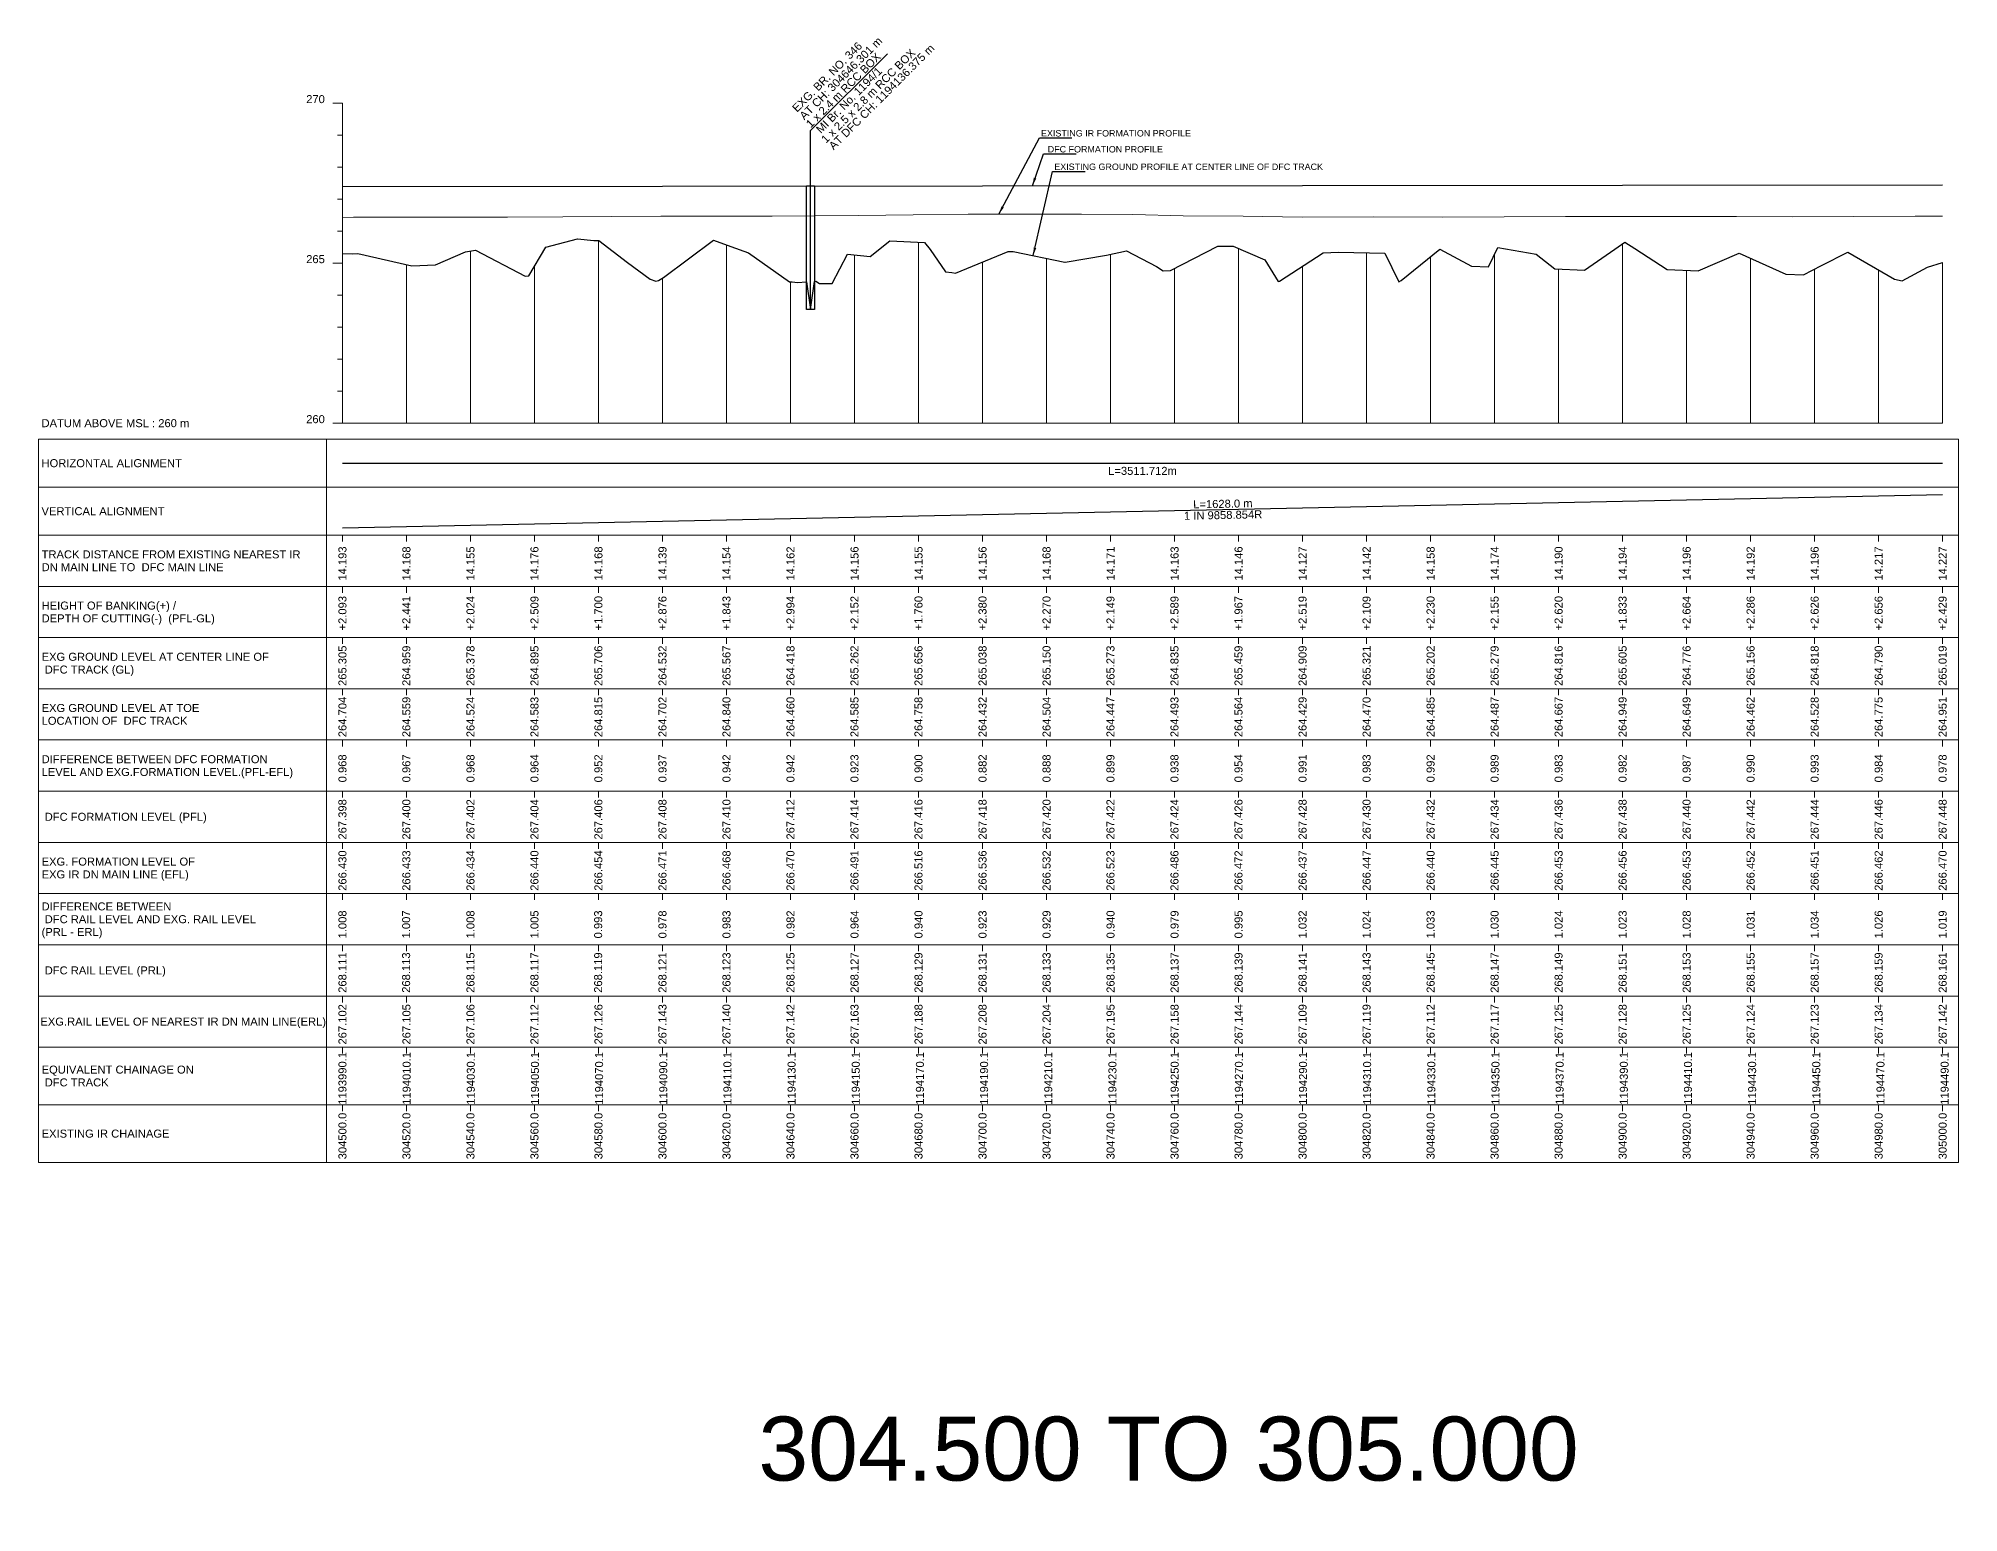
# Model space of a CAD drawing. Header units: metres. Extents: x 4905 to 19505, y -12340 to -11876.
# Drawn here: x 12905 to 13505, y -12340 to -11880 of the extents above; entities that cross this region are included whole.
import ezdxf
from ezdxf.enums import TextEntityAlignment as Align

# ---------------------------------------------------------------- set-up
doc = ezdxf.new("R2010")
doc.units = ezdxf.units.M
doc.header["$MEASUREMENT"] = 0
doc.layers.get('0').update_dxf_attribs({"lineweight": 0})
for name, color, linetype, lineweight in [('LS BRIDGE INDICATION', 10, 'Continuous', 30), ('LS CUT FILL', 10, 'Continuous', 0), ('LS DATUM', 7, 'Continuous', 0), ('LS DATUM X', 7, 'Continuous', 0), ('LS DATUM Y', 7, 'Continuous', 0), ('LS DIFF. EXG.RL & PRO. RL', 10, 'Continuous', 0), ('LS DIFF. PFL & EFL', 10, 'Continuous', 0), ('LS EXG GL', 7, 'Continuous', 0), ('LS EXG IR CH', 7, 'Continuous', 0), ('LS EXG RL', 7, 'Continuous', 0), ('LS EXG. FL', 7, 'Continuous', 0), ('LS EXG. GL', 7, 'Continuous', 0), ('LS EXG. GL AT PRO. TOE', 7, 'Continuous', 0), ('LS EXG. IR CH', 7, 'Continuous', 0), ('LS EXG. RL', 7, 'Continuous', 0), ('LS FRAME', 7, 'Continuous', 0), ('LS PFL-EFL', 10, 'Continuous', 0), ('LS PRL-ERL', 10, 'Continuous', 0), ('LS PRO FL', 10, 'Continuous', 0), ('LS PRO. CUT & FILL', 10, 'Continuous', 0), ('LS PRO. DFCC CH', 10, 'Continuous', 0), ('LS PRO. FL', 10, 'Continuous', 0), ('LS PRO. RL', 10, 'Continuous', 0), ('LS PROFILE EXG FL', 7, 'Continuous', 25), ('LS PROFILE EXG GL', 7, 'Continuous', 30), ('LS PROFILE PRO FL', 1, 'Continuous', 30), ('LS TICKS', 7, 'Continuous', 0), ('LS TRACK CENTER', 10, 'Continuous', 0), ("LS TRACK CENTER's", 10, 'Continuous', 0), ('Profile Grid', 7, 'Continuous', 0)]:
    doc.layers.add(name, color=color, linetype=linetype, lineweight=lineweight)
for name, color, linetype in [("LS BRIDGE'S", 7, 'Continuous'), ('LS HORIZONTAL ALIGNMENT', 10, 'Continuous'), ('LS VERTICAL ALIGNMENT', 10, 'Continuous'), ('ref text', 3, 'Continuous')]:
    doc.layers.add(name, color=color, linetype=linetype)
doc.styles.get("Standard").update_dxf_attribs({"font": 'arial.ttf'})
doc.styles.add('Style-Arial', font='arial.ttf')
doc.styles.add('StyleArial', font='arial.ttf')
doc.dimstyles.get("Standard").update_dxf_attribs({"dimtxt": 0.18, "dimasz": 0.18, "dimexe": 0.18, "dimexo": 0.0625, "dimgap": 0.09, "dimtad": 0, "dimtih": 1, "dimtoh": 1, "dimdec": 4, "dimzin": 0, "dimdsep": 46, "dimtxsty": 'Standard', "dimcen": 0.09, "dimadec": 0, "dimazin": 0, "dimtfac": 1, "dimtdec": 4, "dimtofl": 0, "dimtmove": 0, "dimatfit": 3, "dimfxl": 1, "dimtolj": 1, "dimtzin": 0, "dimarcsym": 0})

msp = doc.modelspace()

# ---------------------------------------------------------------- linework, layer by layer
msp.add_lwpolyline([(12905, -12005), (12995, -12005)])
at = {"layer": 'LS BRIDGE INDICATION'}
msp.add_lwpolyline([(13145.05, -11925.88), (13147.55, -11925.87), (13147.55, -11964.47), (13145.05, -11964.47)], close=True, dxfattribs=at)
at = {"layer": "LS BRIDGE'S"}
msp.add_lwpolyline([(13146.3, -11964.47), (13146.3, -11908.59), (13170.35, -11884.54)], dxfattribs=at)
at = {"layer": 'LS DATUM X', "color": 7, "linetype": 'Continuous', "lineweight": 0}
msp.add_line((13000, -12000), (13499.99, -12000), dxfattribs=at)
at = {"layer": 'LS DATUM Y', "color": 7, "linetype": 'Continuous', "lineweight": 0}
for p, q in [((12997, -11900), (13000, -11900)), ((12997, -11900), (13000, -11900)), ((13000, -12000), (13000, -11900)), ((12998.5, -11910), (13000, -11910)), ((12998.5, -11920), (13000, -11920)), ((12998.5, -11930), (13000, -11930)), ((12998.5, -11940), (13000, -11940)), ((12997, -11950), (13000, -11950)), ((12998.5, -11960), (13000, -11960)), ((12998.5, -11970), (13000, -11970)), ((12998.5, -11980), (13000, -11980)), ((12998.5, -11990), (13000, -11990)), ((12997, -12000), (13000, -12000))]:
    msp.add_line(p, q, dxfattribs=at)
at = {"layer": 'LS FRAME'}
for points in [[(12995, -12231), (12905, -12231), (12905, -12005)], [(12995, -12020), (12905, -12020)], [(12995, -12035), (12905, -12035)], [(12995, -12051), (12905, -12051)], [(12905, -12051), (12995, -12051)], [(12995, -12067), (12905, -12067)], [(12905, -12067), (12995, -12067)], [(12995, -12083), (12905, -12083)], [(12905, -12083), (12995, -12083)], [(12995, -12099), (12905, -12099)], [(12995, -12115), (12905, -12115)], [(12905, -12115), (12995, -12115)], [(12995, -12131), (12905, -12131)], [(12905, -12131), (12995, -12131)], [(12995, -12147), (12905, -12147)], [(12905, -12147), (12995, -12147)], [(12995, -12163), (12905, -12163)], [(12905, -12163), (12995, -12163)], [(12995, -12179), (12905, -12179)], [(12995, -12195), (12905, -12195)], [(12995, -12213), (12905, -12213)]]:
    msp.add_lwpolyline(points, dxfattribs=at)
at = {"layer": 'LS FRAME', "color": 7, "linetype": 'Continuous', "lineweight": 0, "flags": 128}
for points in [[(12995, -12020), (13504.99, -12020), (13504.99, -12005), (12995, -12005), (12995, -12020)], [(12995, -12035), (13504.99, -12035), (13504.99, -12020), (12995, -12020), (12995, -12035)], [(12995, -12051), (13504.99, -12051), (13504.99, -12035), (12995, -12035), (12995, -12051)], [(12995, -12067), (13504.99, -12067), (13504.99, -12051), (12995, -12051), (12995, -12067)], [(12995, -12083), (13504.99, -12083), (13504.99, -12067), (12995, -12067), (12995, -12083)], [(12995, -12099), (13504.99, -12099), (13504.99, -12083), (12995, -12083), (12995, -12099)], [(12995, -12115), (13504.99, -12115), (13504.99, -12099), (12995, -12099), (12995, -12115)], [(12995, -12131), (13504.99, -12131), (13504.99, -12115), (12995, -12115), (12995, -12131)], [(12995, -12147), (13504.99, -12147), (13504.99, -12131), (12995, -12131), (12995, -12147)], [(12995, -12163), (13504.99, -12163), (13504.99, -12147), (12995, -12147), (12995, -12163)], [(12995, -12179), (13504.99, -12179), (13504.99, -12163), (12995, -12163), (12995, -12179)], [(12995, -12195), (13504.99, -12195), (13504.99, -12179), (12995, -12179), (12995, -12195)], [(12995, -12213), (13504.99, -12213), (13504.99, -12195), (12995, -12195), (12995, -12213)], [(12995, -12231), (13504.99, -12231), (13504.99, -12213), (12995, -12213), (12995, -12231)]]:
    msp.add_lwpolyline(points, close=True, dxfattribs=at)
at = {"layer": 'LS HORIZONTAL ALIGNMENT', "flags": 128}
msp.add_lwpolyline([(13000, -12012.5), (13499.99, -12012.5)], dxfattribs=at)
at = {"layer": 'LS PROFILE EXG FL', "lineweight": 0}
msp.add_lwpolyline([(13000, -11935.7), (13003.43, -11935.68), (13018.88, -11935.67), (13034.04, -11935.67), (13051.61, -11935.64), (13068.87, -11935.57), (13083.95, -11935.43), (13099.46, -11935.29), (13116.48, -11935.32), (13134.28, -11935.36), (13147.5, -11935.22), (13161.3, -11935.08), (13178.35, -11934.86), (13195.52, -11934.64), (13213.28, -11934.67), (13230.98, -11934.71), (13246.92, -11934.83), (13262.71, -11935.21), (13281.46, -11935.29), (13299.9, -11935.63), (13322.1, -11935.52), (13343.75, -11935.62), (13363.04, -11935.54), (13382.17, -11935.46), (13400.13, -11935.44), (13418.17, -11935.47), (13435.61, -11935.47), (13453.03, -11935.53), (13472.04, -11935.43), (13491.43, -11935.32), (13500, -11935.3)], dxfattribs=at)
at = {"layer": 'LS PROFILE EXG GL', "flags": 128}
msp.add_lwpolyline([(13000, -11946.95), (13003, -11947.04), (13004.76, -11946.98), (13021.64, -11950.79), (13029.11, -11950.54), (13029.11, -11950.54), (13038.42, -11946.5), (13041.54, -11945.95), (13057.06, -11954.11), (13057.06, -11954.11), (13058.28, -11953.96), (13058.28, -11953.96), (13063.6, -11944.98), (13073.48, -11942.39), (13078.6, -11942.88), (13080.12, -11942.95), (13089.06, -11949.77), (13096.17, -11954.98), (13097.9, -11955.67), (13098.75, -11955.47), (13100.27, -11954.51), (13115.9, -11942.83), (13121.37, -11944.83), (13126.83, -11946.82), (13139.66, -11955.82), (13140.51, -11955.81), (13142.17, -11956.08), (13145.05, -11955.85), (13146.3, -11964.47), (13147.55, -11955.75), (13147.91, -11955.61), (13149.02, -11956.39), (13153.06, -11956.31), (13157.77, -11947.14), (13157.77, -11947.14), (13164.92, -11947.92), (13171.01, -11943.04), (13181.84, -11943.53), (13183.67, -11945.75), (13188.47, -11952.76), (13190.37, -11952.97), (13191.55, -11953.09), (13191.55, -11953.09), (13208, -11946.34), (13209.29, -11946.32), (13209.57, -11946.31), (13225.72, -11949.7), (13225.84, -11949.73), (13238.69, -11947.55), (13245, -11946.19), (13254.36, -11951), (13256.4, -11952.35), (13258.69, -11952.32), (13273.48, -11944.69), (13273.48, -11944.69), (13278.29, -11944.68), (13278.29, -11944.68), (13288.19, -11948.93), (13292.43, -11955.7), (13292.79, -11955.63), (13306.39, -11946.73), (13311.23, -11946.6), (13325.67, -11946.92), (13330.12, -11955.87), (13330.86, -11955.42), (13342.85, -11945.67), (13342.85, -11945.67), (13352.78, -11950.9), (13358.05, -11951.12), (13361.04, -11945.12), (13373.04, -11947.24), (13378.79, -11951.79), (13378.79, -11951.79), (13388.09, -11952.17), (13397.54, -11945.66), (13400.7, -11943.45), (13403.79, -11945.42), (13413.91, -11951.99), (13423.66, -11952.39), (13423.66, -11952.39), (13436.39, -11946.83), (13451.03, -11953.41), (13451.03, -11953.41), (13456.53, -11953.63), (13462.19, -11950.69), (13470.37, -11946.53), (13484.95, -11954.97), (13487.38, -11955.5), (13495.25, -11951.3), (13499.99, -11949.81)], dxfattribs=at)
at = {"layer": 'LS PROFILE PRO FL'}
msp.add_line((13000, -11926.02), (13499.99, -11925.52), dxfattribs=at)
at = {"layer": 'LS TICKS', "color": 7, "linetype": 'Continuous', "lineweight": 0, "flags": 128}
for points in [[(13000, -12037), (13000, -12035)], [(13019.97, -12037), (13019.97, -12035)], [(13040.01, -12037), (13040.01, -12035)], [(13060, -12037), (13060, -12035)], [(13079.97, -12037), (13079.97, -12035)], [(13100, -12037), (13100, -12035)], [(13120, -12037), (13120, -12035)], [(13139.99, -12037), (13139.99, -12035)], [(13159.99, -12037), (13159.99, -12035)], [(13179.99, -12037), (13179.99, -12035)], [(13200, -12037), (13200, -12035)], [(13220, -12037), (13220, -12035)], [(13239.98, -12037), (13239.98, -12035)], [(13259.98, -12037), (13259.98, -12035)], [(13279.98, -12037), (13279.98, -12035)], [(13300, -12037), (13300, -12035)], [(13320, -12037), (13320, -12035)], [(13340, -12037), (13340, -12035)], [(13360, -12037), (13360, -12035)], [(13380, -12037), (13380, -12035)], [(13399.99, -12037), (13399.99, -12035)], [(13419.99, -12037), (13419.99, -12035)], [(13439.99, -12037), (13439.99, -12035)], [(13460, -12037), (13460, -12035)], [(13480, -12037), (13480, -12035)], [(13499.99, -12037), (13499.99, -12035)], [(13000, -12053), (13000, -12051)], [(13019.97, -12053), (13019.97, -12051)], [(13040.01, -12053), (13040.01, -12051)], [(13060, -12053), (13060, -12051)], [(13079.97, -12053), (13079.97, -12051)], [(13100, -12053), (13100, -12051)], [(13120, -12053), (13120, -12051)], [(13139.99, -12053), (13139.99, -12051)], [(13159.99, -12053), (13159.99, -12051)], [(13179.99, -12053), (13179.99, -12051)], [(13200, -12053), (13200, -12051)], [(13220, -12053), (13220, -12051)], [(13239.98, -12053), (13239.98, -12051)], [(13259.98, -12053), (13259.98, -12051)], [(13279.98, -12053), (13279.98, -12051)], [(13300, -12053), (13300, -12051)], [(13320, -12053), (13320, -12051)], [(13340, -12053), (13340, -12051)], [(13360, -12053), (13360, -12051)], [(13380, -12053), (13380, -12051)], [(13399.99, -12053), (13399.99, -12051)], [(13419.99, -12053), (13419.99, -12051)], [(13439.99, -12053), (13439.99, -12051)], [(13460, -12053), (13460, -12051)], [(13480, -12053), (13480, -12051)], [(13499.99, -12053), (13499.99, -12051)], [(13000, -12069), (13000, -12067)], [(13019.97, -12069), (13019.97, -12067)], [(13040.01, -12069), (13040.01, -12067)], [(13060, -12069), (13060, -12067)], [(13079.97, -12069), (13079.97, -12067)], [(13100, -12069), (13100, -12067)], [(13120, -12069), (13120, -12067)], [(13139.99, -12069), (13139.99, -12067)], [(13159.99, -12069), (13159.99, -12067)], [(13179.99, -12069), (13179.99, -12067)], [(13200, -12069), (13200, -12067)], [(13220, -12069), (13220, -12067)], [(13239.98, -12069), (13239.98, -12067)], [(13259.98, -12069), (13259.98, -12067)], [(13279.98, -12069), (13279.98, -12067)], [(13300, -12069), (13300, -12067)], [(13320, -12069), (13320, -12067)], [(13340, -12069), (13340, -12067)], [(13360, -12069), (13360, -12067)], [(13380, -12069), (13380, -12067)], [(13399.99, -12069), (13399.99, -12067)], [(13419.99, -12069), (13419.99, -12067)], [(13439.99, -12069), (13439.99, -12067)], [(13460, -12069), (13460, -12067)], [(13480, -12069), (13480, -12067)], [(13499.99, -12069), (13499.99, -12067)], [(13000, -12085), (13000, -12083)], [(13019.97, -12085), (13019.97, -12083)], [(13040.01, -12085), (13040.01, -12083)], [(13060, -12085), (13060, -12083)], [(13079.97, -12085), (13079.97, -12083)], [(13100, -12085), (13100, -12083)], [(13120, -12085), (13120, -12083)], [(13139.99, -12085), (13139.99, -12083)], [(13159.99, -12085), (13159.99, -12083)], [(13179.99, -12085), (13179.99, -12083)], [(13200, -12085), (13200, -12083)], [(13220, -12085), (13220, -12083)], [(13239.98, -12085), (13239.98, -12083)], [(13259.98, -12085), (13259.98, -12083)], [(13279.98, -12085), (13279.98, -12083)], [(13300, -12085), (13300, -12083)], [(13320, -12085), (13320, -12083)], [(13340, -12085), (13340, -12083)], [(13360, -12085), (13360, -12083)], [(13380, -12085), (13380, -12083)], [(13399.99, -12085), (13399.99, -12083)], [(13419.99, -12085), (13419.99, -12083)], [(13439.99, -12085), (13439.99, -12083)], [(13460, -12085), (13460, -12083)], [(13480, -12085), (13480, -12083)], [(13499.99, -12085), (13499.99, -12083)], [(13000, -12101), (13000, -12099)], [(13019.97, -12101), (13019.97, -12099)], [(13040.01, -12101), (13040.01, -12099)], [(13060, -12101), (13060, -12099)], [(13079.97, -12101), (13079.97, -12099)], [(13100, -12101), (13100, -12099)], [(13120, -12101), (13120, -12099)], [(13139.99, -12101), (13139.99, -12099)], [(13159.99, -12101), (13159.99, -12099)], [(13179.99, -12101), (13179.99, -12099)], [(13200, -12101), (13200, -12099)], [(13220, -12101), (13220, -12099)], [(13239.98, -12101), (13239.98, -12099)], [(13259.98, -12101), (13259.98, -12099)], [(13279.98, -12101), (13279.98, -12099)], [(13300, -12101), (13300, -12099)], [(13320, -12101), (13320, -12099)], [(13340, -12101), (13340, -12099)], [(13360, -12101), (13360, -12099)], [(13380, -12101), (13380, -12099)], [(13399.99, -12101), (13399.99, -12099)], [(13419.99, -12101), (13419.99, -12099)], [(13439.99, -12101), (13439.99, -12099)], [(13460, -12101), (13460, -12099)], [(13480, -12101), (13480, -12099)], [(13499.99, -12101), (13499.99, -12099)], [(13000, -12117), (13000, -12115)], [(13019.97, -12117), (13019.97, -12115)], [(13040.01, -12117), (13040.01, -12115)], [(13060, -12117), (13060, -12115)], [(13079.97, -12117), (13079.97, -12115)], [(13100, -12117), (13100, -12115)], [(13120, -12117), (13120, -12115)], [(13139.99, -12117), (13139.99, -12115)], [(13159.99, -12117), (13159.99, -12115)], [(13179.99, -12117), (13179.99, -12115)], [(13200, -12117), (13200, -12115)], [(13220, -12117), (13220, -12115)], [(13239.98, -12117), (13239.98, -12115)], [(13259.98, -12117), (13259.98, -12115)], [(13279.98, -12117), (13279.98, -12115)], [(13300, -12117), (13300, -12115)], [(13320, -12117), (13320, -12115)], [(13340, -12117), (13340, -12115)], [(13360, -12117), (13360, -12115)], [(13380, -12117), (13380, -12115)], [(13399.99, -12117), (13399.99, -12115)], [(13419.99, -12117), (13419.99, -12115)], [(13439.99, -12117), (13439.99, -12115)], [(13460, -12117), (13460, -12115)], [(13480, -12117), (13480, -12115)], [(13499.99, -12117), (13499.99, -12115)], [(13000, -12133), (13000, -12131)], [(13019.97, -12133), (13019.97, -12131)], [(13040.01, -12133), (13040.01, -12131)], [(13060, -12133), (13060, -12131)], [(13079.97, -12133), (13079.97, -12131)], [(13100, -12133), (13100, -12131)], [(13120, -12133), (13120, -12131)], [(13139.99, -12133), (13139.99, -12131)], [(13159.99, -12133), (13159.99, -12131)], [(13179.99, -12133), (13179.99, -12131)], [(13200, -12133), (13200, -12131)], [(13220, -12133), (13220, -12131)], [(13239.98, -12133), (13239.98, -12131)], [(13259.98, -12133), (13259.98, -12131)], [(13279.98, -12133), (13279.98, -12131)], [(13300, -12133), (13300, -12131)], [(13320, -12133), (13320, -12131)], [(13340, -12133), (13340, -12131)], [(13360, -12133), (13360, -12131)], [(13380, -12133), (13380, -12131)], [(13399.99, -12133), (13399.99, -12131)], [(13419.99, -12133), (13419.99, -12131)], [(13439.99, -12133), (13439.99, -12131)], [(13460, -12133), (13460, -12131)], [(13480, -12133), (13480, -12131)], [(13499.99, -12133), (13499.99, -12131)], [(13000, -12149), (13000, -12147)], [(13019.97, -12149), (13019.97, -12147)], [(13040.01, -12149), (13040.01, -12147)], [(13060, -12149), (13060, -12147)], [(13079.97, -12149), (13079.97, -12147)], [(13100, -12149), (13100, -12147)], [(13120, -12149), (13120, -12147)], [(13139.99, -12149), (13139.99, -12147)], [(13159.99, -12149), (13159.99, -12147)], [(13179.99, -12149), (13179.99, -12147)], [(13200, -12149), (13200, -12147)], [(13220, -12149), (13220, -12147)], [(13239.98, -12149), (13239.98, -12147)], [(13259.98, -12149), (13259.98, -12147)], [(13279.98, -12149), (13279.98, -12147)], [(13300, -12149), (13300, -12147)], [(13320, -12149), (13320, -12147)], [(13340, -12149), (13340, -12147)], [(13360, -12149), (13360, -12147)], [(13380, -12149), (13380, -12147)], [(13399.99, -12149), (13399.99, -12147)], [(13419.99, -12149), (13419.99, -12147)], [(13439.99, -12149), (13439.99, -12147)], [(13460, -12149), (13460, -12147)], [(13480, -12149), (13480, -12147)], [(13499.99, -12149), (13499.99, -12147)], [(13000, -12165), (13000, -12163)], [(13019.97, -12165), (13019.97, -12163)], [(13040.01, -12165), (13040.01, -12163)], [(13060, -12165), (13060, -12163)], [(13079.97, -12165), (13079.97, -12163)], [(13100, -12165), (13100, -12163)], [(13120, -12165), (13120, -12163)], [(13139.99, -12165), (13139.99, -12163)], [(13159.99, -12165), (13159.99, -12163)], [(13179.99, -12165), (13179.99, -12163)], [(13200, -12165), (13200, -12163)], [(13220, -12165), (13220, -12163)], [(13239.98, -12165), (13239.98, -12163)], [(13259.98, -12165), (13259.98, -12163)], [(13279.98, -12165), (13279.98, -12163)], [(13300, -12165), (13300, -12163)], [(13320, -12165), (13320, -12163)], [(13340, -12165), (13340, -12163)], [(13360, -12165), (13360, -12163)], [(13380, -12165), (13380, -12163)], [(13399.99, -12165), (13399.99, -12163)], [(13419.99, -12165), (13419.99, -12163)], [(13439.99, -12165), (13439.99, -12163)], [(13460, -12165), (13460, -12163)], [(13480, -12165), (13480, -12163)], [(13499.99, -12165), (13499.99, -12163)], [(13000, -12181), (13000, -12179)], [(13019.97, -12181), (13019.97, -12179)], [(13040.01, -12181), (13040.01, -12179)], [(13060, -12181), (13060, -12179)], [(13079.97, -12181), (13079.97, -12179)], [(13100, -12181), (13100, -12179)], [(13120, -12181), (13120, -12179)], [(13139.99, -12181), (13139.99, -12179)], [(13159.99, -12181), (13159.99, -12179)], [(13179.99, -12181), (13179.99, -12179)], [(13200, -12181), (13200, -12179)], [(13220, -12181), (13220, -12179)], [(13239.98, -12181), (13239.98, -12179)], [(13259.98, -12181), (13259.98, -12179)], [(13279.98, -12181), (13279.98, -12179)], [(13300, -12181), (13300, -12179)], [(13320, -12181), (13320, -12179)], [(13340, -12181), (13340, -12179)], [(13360, -12181), (13360, -12179)], [(13380, -12181), (13380, -12179)], [(13399.99, -12181), (13399.99, -12179)], [(13419.99, -12181), (13419.99, -12179)], [(13439.99, -12181), (13439.99, -12179)], [(13460, -12181), (13460, -12179)], [(13480, -12181), (13480, -12179)], [(13499.99, -12181), (13499.99, -12179)], [(13000, -12197), (13000, -12195)], [(13019.97, -12197), (13019.97, -12195)], [(13040.01, -12197), (13040.01, -12195)], [(13060, -12197), (13060, -12195)], [(13079.97, -12197), (13079.97, -12195)], [(13100, -12197), (13100, -12195)], [(13120, -12197), (13120, -12195)], [(13139.99, -12197), (13139.99, -12195)], [(13159.99, -12197), (13159.99, -12195)], [(13179.99, -12197), (13179.99, -12195)], [(13200, -12197), (13200, -12195)], [(13220, -12197), (13220, -12195)], [(13239.98, -12197), (13239.98, -12195)], [(13259.98, -12197), (13259.98, -12195)], [(13279.98, -12197), (13279.98, -12195)], [(13300, -12197), (13300, -12195)], [(13320, -12197), (13320, -12195)], [(13340, -12197), (13340, -12195)], [(13360, -12197), (13360, -12195)], [(13380, -12197), (13380, -12195)], [(13399.99, -12197), (13399.99, -12195)], [(13419.99, -12197), (13419.99, -12195)], [(13439.99, -12197), (13439.99, -12195)], [(13460, -12197), (13460, -12195)], [(13480, -12197), (13480, -12195)], [(13499.99, -12197), (13499.99, -12195)], [(13000, -12215), (13000, -12213)], [(13019.97, -12215), (13019.97, -12213)], [(13040.01, -12215), (13040.01, -12213)], [(13060, -12215), (13060, -12213)], [(13079.97, -12215), (13079.97, -12213)], [(13100, -12215), (13100, -12213)], [(13120, -12215), (13120, -12213)], [(13139.99, -12215), (13139.99, -12213)], [(13159.99, -12215), (13159.99, -12213)], [(13179.99, -12215), (13179.99, -12213)], [(13200, -12215), (13200, -12213)], [(13220, -12215), (13220, -12213)], [(13239.98, -12215), (13239.98, -12213)], [(13259.98, -12215), (13259.98, -12213)], [(13279.98, -12215), (13279.98, -12213)], [(13300, -12215), (13300, -12213)], [(13320, -12215), (13320, -12213)], [(13340, -12215), (13340, -12213)], [(13360, -12215), (13360, -12213)], [(13380, -12215), (13380, -12213)], [(13399.99, -12215), (13399.99, -12213)], [(13419.99, -12215), (13419.99, -12213)], [(13439.99, -12215), (13439.99, -12213)], [(13460, -12215), (13460, -12213)], [(13480, -12215), (13480, -12213)], [(13499.99, -12215), (13499.99, -12213)]]:
    msp.add_lwpolyline(points, dxfattribs=at)
at = {"layer": 'LS VERTICAL ALIGNMENT', "flags": 128}
msp.add_lwpolyline([(13000, -12032.75), (13499.99, -12022.25)], dxfattribs=at)
at = {"layer": 'Profile Grid', "flags": 128}
for points in [[(13079.97, -12000), (13079.97, -11942.94)], [(13120, -12000), (13120, -11944.33)], [(13179.99, -12000), (13179.99, -11943.44)], [(13279.98, -12000), (13279.98, -11945.41)], [(13399.99, -12000), (13399.99, -11943.95)], [(13019.98, -12000), (13019.98, -11950.41)], [(13040, -12000), (13040, -11946.22)], [(13060, -12000), (13060, -11951.05)], [(13159.99, -12000), (13159.99, -11947.38)], [(13200, -12000), (13200, -11949.62)], [(13220, -12000), (13220, -11948.5)], [(13239.99, -12000), (13239.99, -11947.27)], [(13259.99, -12000), (13259.99, -11951.65)], [(13300, -12000), (13300, -11950.91)], [(13320, -12000), (13320, -11946.79)], [(13340, -12000), (13340, -11947.98)], [(13360, -12000), (13360, -11947.21)], [(13439.99, -12000), (13439.99, -11948.45)], [(13499.99, -12000), (13499.99, -11949.81)], [(13100, -12000), (13100, -11954.68)], [(13139.99, -12000), (13139.99, -11955.82)], [(13380, -12000), (13380, -11951.84)], [(13419.99, -12000), (13419.99, -11952.24)], [(13460, -12000), (13460, -11951.83)], [(13480, -12000), (13480, -11952.1)], [(13000, -12000), (13000, -11969.87)]]:
    msp.add_lwpolyline(points, dxfattribs=at)

# ---------------------------------------------------------------- texts
at = {"layer": "LS BRIDGE'S"}
for s, p in [('EXG. BR. NO. 346 ', (13142.03, -11902.99)), ('AT CH: 304646.301 m', (13144.32, -11905.38)), ('1 x 2.4 m RCC BOX', (13146.32, -11907.88))]:
    msp.add_text(s, height=2.5, rotation=45, dxfattribs=at).set_placement(p)
at = {"layer": "LS BRIDGE'S", "color": 10}
for s, p in [('1 x 2.5 x 2.8 m RCC BOX', (13151.1, -11912.69)), ('AT DFC CH: 1194136.375 m', (13153.49, -11914.79)), (' MI Br. No. 1194/1', (13148.8, -11910.29))]:
    msp.add_text(s, height=2.5, rotation=45, dxfattribs=at).set_placement(p)
at = {"layer": 'LS CUT FILL', "style": 'Style-Arial'}
for s, p in [('+2.093', (13000, -12054)), ('+2.441', (13019.97, -12054)), ('+2.024', (13040.01, -12054)), ('+2.509', (13060, -12054)), ('+1.700', (13079.97, -12054)), ('+2.876', (13100, -12054)), ('+1.843', (13120, -12054)), ('+2.994', (13139.99, -12054)), ('+2.152', (13159.99, -12054)), ('+1.760', (13179.99, -12054)), ('+2.380', (13200, -12054)), ('+2.270', (13220, -12054)), ('+2.149', (13239.98, -12054)), ('+2.589', (13259.98, -12054)), ('+1.967', (13279.98, -12054)), ('+2.519', (13300, -12054)), ('+2.109', (13320, -12054)), ('+2.230', (13340, -12054)), ('+2.155', (13360, -12054)), ('+2.620', (13380, -12054)), ('+1.833', (13399.99, -12054)), ('+2.664', (13419.99, -12054)), ('+2.286', (13439.99, -12054)), ('+2.626', (13460, -12054)), ('+2.656', (13480, -12054)), ('+2.429', (13499.99, -12054))]:
    msp.add_text(s, height=2.5, rotation=90, dxfattribs=at).set_placement(p, align=Align.MIDDLE_RIGHT)
at = {"layer": 'LS DATUM', "color": 7, "style": 'StyleArial'}
msp.add_text('DATUM ABOVE MSL : 260 m', height=2.5, rotation=0.00003, dxfattribs=at).set_placement((12905.97, -12000), align=Align.MIDDLE_LEFT)
at = {"layer": 'LS DATUM Y', "color": 7, "lineweight": 0, "style": 'Style-Arial'}
for s, p in [('270', (12994.5, -11900)), ('270', (12994.5, -11900)), ('265', (12994.5, -11950)), ('260', (12994.5, -12000))]:
    msp.add_text(s, height=2.5, dxfattribs=at).set_placement(p, align=Align.RIGHT)
at = {"layer": 'LS DIFF. EXG.RL & PRO. RL', "color": 10, "style": 'StyleArial'}
for s, p in [('DIFFERENCE BETWEEN ', (12906, -12151)), (' DFC RAIL LEVEL AND EXG. RAIL LEVEL ', (12906, -12155)), ('(PRL - ERL)', (12906, -12159))]:
    msp.add_text(s, height=2.5, rotation=0.00003, dxfattribs=at).set_placement(p, align=Align.MIDDLE_LEFT)
at = {"layer": 'LS DIFF. PFL & EFL', "color": 10, "style": 'StyleArial'}
for s, p in [('DIFFERENCE BETWEEN DFC FORMATION ', (12906, -12105)), ('LEVEL AND EXG.FORMATION LEVEL.(PFL-EFL)', (12906, -12109))]:
    msp.add_text(s, height=2.5, rotation=0.00003, dxfattribs=at).set_placement(p, align=Align.MIDDLE_LEFT)
at = {"layer": 'LS EXG GL', "style": 'Style-Arial'}
for s, p in [('265.305', (13000, -12069.5)), ('264.959', (13019.97, -12069.5)), ('265.378', (13040.01, -12069.5)), ('264.895', (13060, -12069.5)), ('265.706', (13079.97, -12069.5)), ('264.532', (13100, -12069.5)), ('265.567', (13120, -12069.5)), ('264.418', (13139.99, -12069.5)), ('265.262', (13159.99, -12069.5)), ('265.656', (13179.99, -12069.5)), ('265.038', (13200, -12069.5)), ('265.150', (13220, -12069.5)), ('265.273', (13239.98, -12069.5)), ('264.835', (13259.98, -12069.5)), ('265.459', (13279.98, -12069.5)), ('264.909', (13300, -12069.5)), ('265.321', (13320, -12069.5)), ('265.202', (13340, -12069.5)), ('265.279', (13360, -12069.5)), ('264.816', (13380, -12069.5)), ('265.605', (13399.99, -12069.5)), ('264.776', (13419.99, -12069.5)), ('265.156', (13439.99, -12069.5)), ('264.818', (13460, -12069.5)), ('264.790', (13480, -12069.5)), ('265.019', (13499.99, -12069.5))]:
    msp.add_text(s, height=2.5, rotation=90, dxfattribs=at).set_placement(p, align=Align.MIDDLE_RIGHT)
at = {"layer": 'LS EXG IR CH', "lineweight": 0, "style": 'Style-Arial'}
for s, p in [('304500.0', (13000, -12215.47)), ('304520.0', (13020, -12215.47)), ('304540.0', (13040, -12215.47)), ('304560.0', (13060, -12215.47)), ('304580.0', (13080, -12215.47)), ('304600.0', (13100, -12215.47)), ('304620.0', (13120, -12215.47)), ('304640.0', (13140, -12215.47)), ('304660.0', (13160, -12215.47)), ('304680.0', (13180, -12215.47)), ('304700.0', (13200, -12215.47)), ('304720.0', (13220, -12215.47)), ('304740.0', (13240, -12215.47)), ('304760.0', (13260, -12215.47)), ('304780.0', (13280, -12215.47)), ('304800.0', (13300, -12215.47)), ('304820.0', (13320, -12215.47)), ('304840.0', (13340, -12215.47)), ('304860.0', (13360, -12215.47)), ('304880.0', (13380, -12215.47)), ('304900.0', (13400, -12215.47)), ('304920.0', (13420, -12215.47)), ('304940.0', (13440, -12215.47)), ('304960.0', (13460, -12215.47)), ('304980.0', (13480, -12215.47)), ('305000.0', (13500, -12215.47))]:
    msp.add_text(s, height=2.5, rotation=90, dxfattribs=at).set_placement(p, align=Align.MIDDLE_RIGHT)
at = {"layer": 'LS EXG RL', "style": 'Style-Arial'}
for s, p in [('267.102', (13000, -12181.54)), ('267.105', (13020, -12181.54)), ('267.106', (13040, -12181.54)), ('267.112', (13060, -12181.54)), ('267.126', (13080, -12181.54)), ('267.143', (13100, -12181.54)), ('267.140', (13120, -12181.54)), ('267.142', (13140, -12181.54)), ('267.163', (13160, -12181.54)), ('267.188', (13180, -12181.54)), ('267.208', (13200, -12181.54)), ('267.204', (13220, -12181.54)), ('267.195', (13240, -12181.54)), ('267.158', (13260, -12181.54)), ('267.144', (13280, -12181.54)), ('267.109', (13300, -12181.54)), ('267.119', (13320, -12181.54)), ('267.112', (13340, -12181.54)), ('267.117', (13360, -12181.54)), ('267.125', (13380, -12181.54)), ('267.128', (13400, -12181.54)), ('267.125', (13420, -12181.54)), ('267.124', (13440, -12181.54)), ('267.123', (13460, -12181.54)), ('267.134', (13480, -12181.54)), ('267.142', (13500, -12181.54))]:
    msp.add_text(s, height=2.5, rotation=90, dxfattribs=at).set_placement(p, align=Align.MIDDLE_RIGHT)
at = {"layer": 'LS EXG. FL', "style": 'StyleArial'}
for s, p in [('EXG. FORMATION LEVEL OF', (12906, -12137)), ('EXG IR DN MAIN LINE (EFL)', (12906, -12141))]:
    msp.add_text(s, height=2.5, rotation=0.00003, dxfattribs=at).set_placement(p, align=Align.MIDDLE_LEFT)
at = {"layer": 'LS EXG. FL'}
for s, p in [('266.430', (13000, -12133.5)), ('266.433', (13019.97, -12133.5)), ('266.434', (13040.01, -12133.5)), ('266.440', (13060, -12133.5)), ('266.454', (13079.97, -12133.5)), ('266.471', (13100, -12133.5)), ('266.468', (13120, -12133.5)), ('266.470', (13139.99, -12133.5)), ('266.491', (13159.99, -12133.5)), ('266.516', (13179.99, -12133.5)), ('266.536', (13200, -12133.5)), ('266.532', (13220, -12133.5)), ('266.523', (13239.98, -12133.5)), ('266.486', (13259.98, -12133.5)), ('266.472', (13279.98, -12133.5)), ('266.437', (13300, -12133.5)), ('266.447', (13320, -12133.5)), ('266.440', (13340, -12133.5)), ('266.445', (13360, -12133.5)), ('266.453', (13380, -12133.5)), ('266.456', (13399.99, -12133.5)), ('266.453', (13419.99, -12133.5)), ('266.452', (13439.99, -12133.5)), ('266.451', (13460, -12133.5)), ('266.462', (13480, -12133.5)), ('266.470', (13499.99, -12133.5))]:
    msp.add_text(s, height=2.5, rotation=90, dxfattribs=at).set_placement(p, align=Align.MIDDLE_RIGHT)
at = {"layer": 'LS EXG. GL', "color": 7, "style": 'StyleArial'}
for s, p in [('EXG GROUND LEVEL AT CENTER LINE OF ', (12906, -12073)), (' DFC TRACK (GL)', (12906, -12077))]:
    msp.add_text(s, height=2.5, rotation=0.00003, dxfattribs=at).set_placement(p, align=Align.MIDDLE_LEFT)
at = {"layer": 'LS EXG. GL AT PRO. TOE', "color": 7, "style": 'StyleArial'}
for s, p in [('EXG GROUND LEVEL AT TOE', (12906, -12089)), ('LOCATION OF  DFC TRACK', (12906, -12093))]:
    msp.add_text(s, height=2.5, rotation=0.00003, dxfattribs=at).set_placement(p, align=Align.MIDDLE_LEFT)
at = {"layer": 'LS EXG. GL AT PRO. TOE'}
for s, p in [('264.704', (13000, -12085.5)), ('264.559', (13019.97, -12085.5)), ('264.524', (13040.01, -12085.5)), ('264.583', (13060, -12085.5)), ('264.815', (13079.97, -12085.5)), ('264.702', (13100, -12085.5)), ('264.840', (13120, -12085.5)), ('264.460', (13139.99, -12085.5)), ('264.585', (13159.99, -12085.5)), ('264.758', (13179.99, -12085.5)), ('264.432', (13200, -12085.5)), ('264.504', (13220, -12085.5)), ('264.447', (13239.98, -12085.5)), ('264.493', (13259.98, -12085.5)), ('264.564', (13279.98, -12085.5)), ('264.429', (13300, -12085.5)), ('264.470', (13320, -12085.5)), ('264.485', (13340, -12085.5)), ('264.487', (13360, -12085.5)), ('264.667', (13380, -12085.5)), ('264.949', (13399.99, -12085.5)), ('264.649', (13419.99, -12085.5)), ('264.462', (13439.99, -12085.5)), ('264.528', (13460, -12085.5)), ('264.775', (13480, -12085.5)), ('264.951', (13499.99, -12085.5))]:
    msp.add_text(s, height=2.5, rotation=90, dxfattribs=at).set_placement(p, align=Align.MIDDLE_RIGHT)
at = {"layer": 'LS EXG. IR CH', "style": 'StyleArial'}
msp.add_text('EXISTING IR CHAINAGE', height=2.5, rotation=0.00003, dxfattribs=at).set_placement((12906, -12222), align=Align.MIDDLE_LEFT)
at = {"layer": 'LS EXG. RL', "style": 'StyleArial'}
msp.add_text('EXG.RAIL LEVEL OF NEAREST IR DN MAIN LINE(ERL)', height=2.5, rotation=0.00003, dxfattribs=at).set_placement((12905.61, -12187), align=Align.MIDDLE_LEFT)
at = {"layer": 'LS HORIZONTAL ALIGNMENT', "style": 'StyleArial'}
msp.add_text('HORIZONTAL ALIGNMENT', height=2.5, rotation=0.00003, dxfattribs=at).set_placement((12905.97, -12012.5), align=Align.MIDDLE_LEFT)
at = {"layer": 'LS HORIZONTAL ALIGNMENT', "insert": (13249.99, -12014.92), "char_height": 2.5, "attachment_point": 5, "line_spacing_factor": 0.6, "style": 'Style-Arial'}
msp.add_mtext('{\\fArial|b0|i0|c0|p34;\\C1;L=3511.712m}', dxfattribs=at)
at = {"layer": 'LS PFL-EFL'}
for s, p in [('0.968', (13000, -12103.5)), ('0.967', (13019.97, -12103.5)), ('0.968', (13040.01, -12103.5)), ('0.964', (13060, -12103.5)), ('0.952', (13079.97, -12103.5)), ('0.937', (13100, -12103.5)), ('0.942', (13120, -12103.5)), ('0.942', (13139.99, -12103.5)), ('0.923', (13159.99, -12103.5)), ('0.900', (13179.99, -12103.5)), ('0.882', (13200, -12103.5)), ('0.888', (13220, -12103.5)), ('0.899', (13239.98, -12103.5)), ('0.938', (13259.98, -12103.5)), ('0.954', (13279.98, -12103.5)), ('0.991', (13300, -12103.5)), ('0.983', (13320, -12103.5)), ('0.992', (13340, -12103.5)), ('0.989', (13360, -12103.5)), ('0.983', (13380, -12103.5)), ('0.982', (13399.99, -12103.5)), ('0.987', (13419.99, -12103.5)), ('0.990', (13439.99, -12103.5)), ('0.993', (13460, -12103.5)), ('0.984', (13480, -12103.5)), ('0.978', (13499.99, -12103.5))]:
    msp.add_text(s, height=2.5, rotation=90, dxfattribs=at).set_placement(p, align=Align.MIDDLE_RIGHT)
at = {"layer": 'LS PRL-ERL'}
for s, p in [('1.008', (13001.25, -12161)), ('1.007', (13021.15, -12161)), ('1.008', (13041.25, -12161)), ('1.005', (13061.25, -12161)), ('0.993', (13081.15, -12161)), ('0.978', (13101.25, -12161)), ('0.983', (13121.25, -12161)), ('0.982', (13141.25, -12161)), ('0.964', (13161.25, -12161)), ('0.940', (13181.25, -12161)), ('0.923', (13201.25, -12161)), ('0.929', (13221.25, -12161)), ('0.940', (13241.25, -12161)), ('0.979', (13261.25, -12161)), ('0.995', (13281.25, -12161)), ('1.032', (13301.25, -12161)), ('1.024', (13321.25, -12161)), ('1.033', (13341.25, -12161)), ('1.030', (13361.25, -12161)), ('1.024', (13381.25, -12161)), ('1.023', (13401.25, -12161)), ('1.028', (13421.25, -12161)), ('1.031', (13441.25, -12161)), ('1.034', (13461.25, -12161)), ('1.026', (13481.25, -12161)), ('1.019', (13501.25, -12161))]:
    msp.add_text(s, height=2.5, rotation=90, dxfattribs=at).set_placement(p)
at = {"layer": 'LS PRO FL', "style": 'Style-Arial'}
for s, p in [('267.398', (13000, -12117.5)), ('267.400', (13019.97, -12117.5)), ('267.402', (13040.01, -12117.5)), ('267.404', (13060, -12117.5)), ('267.406', (13079.97, -12117.5)), ('267.408', (13100, -12117.5)), ('267.410', (13120, -12117.5)), ('267.412', (13139.99, -12117.5)), ('267.414', (13159.99, -12117.5)), ('267.416', (13179.99, -12117.5)), ('267.418', (13200, -12117.5)), ('267.420', (13220, -12117.5)), ('267.422', (13239.98, -12117.5)), ('267.424', (13259.98, -12117.5)), ('267.426', (13279.98, -12117.5)), ('267.428', (13300, -12117.5)), ('267.430', (13320, -12117.5)), ('267.432', (13340, -12117.5)), ('267.434', (13360, -12117.5)), ('267.436', (13380, -12117.5)), ('267.438', (13399.99, -12117.5)), ('267.440', (13419.99, -12117.5)), ('267.442', (13439.99, -12117.5)), ('267.444', (13460, -12117.5)), ('267.446', (13480, -12117.5)), ('267.448', (13499.99, -12117.5))]:
    msp.add_text(s, height=2.5, rotation=90, dxfattribs=at).set_placement(p, align=Align.MIDDLE_RIGHT)
at = {"layer": 'LS PRO. CUT & FILL', "color": 10, "style": 'StyleArial'}
for s, p in [('HEIGHT OF BANKING(+) /', (12906, -12057)), ('DEPTH OF CUTTING(-)  (PFL-GL)', (12906, -12061))]:
    msp.add_text(s, height=2.5, rotation=0.00003, dxfattribs=at).set_placement(p, align=Align.MIDDLE_LEFT)
at = {"layer": 'LS PRO. DFCC CH'}
for s, p in [('1193990.1', (13001.25, -12213)), ('1194010.1', (13021.3, -12213)), ('1194030.1', (13041.35, -12213)), ('1194050.1', (13061.4, -12213)), ('1194070.1', (13081.45, -12213)), ('1194090.1', (13101.5, -12213)), ('1194110.1', (13121.54, -12213)), ('1194130.1', (13141.59, -12213)), ('1194150.1', (13161.64, -12213)), ('1194170.1', (13181.69, -12213)), ('1194190.1', (13201.74, -12213)), ('1194210.1', (13221.79, -12213)), ('1194230.1', (13241.84, -12213)), ('1194250.1', (13261.29, -12213)), ('1194270.1', (13281.34, -12213)), ('1194290.1', (13301.39, -12213)), ('1194310.1', (13321.43, -12213)), ('1194330.1', (13341.48, -12213)), ('1194350.1', (13361.53, -12213)), ('1194370.1', (13381.58, -12213)), ('1194390.1', (13401.63, -12213)), ('1194410.1', (13421.68, -12213)), ('1194430.1', (13441.73, -12213)), ('1194450.1', (13461.78, -12213)), ('1194470.1', (13481.83, -12213)), ('1194490.1', (13501.88, -12213))]:
    msp.add_text(s, height=2.5, rotation=90, dxfattribs=at).set_placement(p)
at = {"layer": 'LS PRO. DFCC CH', "color": 10, "style": 'Style-Arial'}
for s, p in [('EQUIVALENT CHAINAGE ON ', (12906, -12202)), (' DFC TRACK', (12906, -12206))]:
    msp.add_text(s, height=2.5, rotation=0.00003, dxfattribs=at).set_placement(p, align=Align.MIDDLE_LEFT)
at = {"layer": 'LS PRO. FL', "color": 10, "style": 'StyleArial'}
msp.add_text(' DFC FORMATION LEVEL (PFL) ', height=2.5, rotation=0.00003, dxfattribs=at).set_placement((12906, -12123), align=Align.MIDDLE_LEFT)
at = {"layer": 'LS PRO. RL'}
for s, p in [('268.111', (13001.25, -12178)), ('268.113', (13021.15, -12178)), ('268.115', (13041.25, -12178)), ('268.117', (13061.25, -12178)), ('268.119', (13081.15, -12178)), ('268.121', (13101.25, -12178)), ('268.123', (13121.25, -12178)), ('268.125', (13141.25, -12178)), ('268.127', (13161.25, -12178)), ('268.129', (13181.25, -12178)), ('268.131', (13201.25, -12178)), ('268.133', (13221.25, -12178)), ('268.135', (13241.25, -12178)), ('268.137', (13261.25, -12178)), ('268.139', (13281.25, -12178)), ('268.141', (13301.25, -12178)), ('268.143', (13321.25, -12178)), ('268.145', (13341.25, -12178)), ('268.147', (13361.25, -12178)), ('268.149', (13381.25, -12178)), ('268.151', (13401.25, -12178)), ('268.153', (13421.25, -12178)), ('268.155', (13441.25, -12178)), ('268.157', (13461.25, -12178)), ('268.159', (13481.25, -12178)), ('268.161', (13501.25, -12178))]:
    msp.add_text(s, height=2.5, rotation=90, dxfattribs=at).set_placement(p)
at = {"layer": 'LS PRO. RL', "color": 10, "style": 'StyleArial'}
msp.add_text(' DFC RAIL LEVEL (PRL)', height=2.5, rotation=0.00003, dxfattribs=at).set_placement((12906, -12171), align=Align.MIDDLE_LEFT)
at = {"layer": 'LS PROFILE EXG FL', "color": 7, "linetype": 'Continuous', "lineweight": 0, "style": 'Style-Arial'}
msp.add_text('EXISTING IR FORMATION PROFILE', height=2, dxfattribs=at).set_placement((13218.27, -11910.42))
at = {"layer": 'LS PROFILE EXG GL', "color": 7, "lineweight": 0, "style": 'Style-Arial'}
msp.add_text('EXISTING GROUND PROFILE AT CENTER LINE OF DFC TRACK', height=2, dxfattribs=at).set_placement((13222.42, -11920.88, 0))
at = {"layer": 'LS PROFILE PRO FL', "style": 'Style-Arial'}
msp.add_text('  DFC FORMATION PROFILE', height=2, dxfattribs=at).set_placement((13218.82, -11915.41, 0))
at = {"layer": 'LS TRACK CENTER'}
for s, p in [('14.193 ', (13001.25, -12049.2)), ('14.168 ', (13021.25, -12049.2)), ('14.155 ', (13041.25, -12049.2)), ('14.176 ', (13061.25, -12049.2)), ('14.168 ', (13081.25, -12049.2)), ('14.139 ', (13101.25, -12049.2)), ('14.154 ', (13121.25, -12049.2)), ('14.162 ', (13141.25, -12049.2)), ('14.156 ', (13161.25, -12049.2)), ('14.155 ', (13181.25, -12049.2)), ('14.156 ', (13201.25, -12049.2)), ('14.168 ', (13221.25, -12049.2)), ('14.171 ', (13241.25, -12049.2)), ('14.163 ', (13261.25, -12049.2)), ('14.146 ', (13281.25, -12049.2)), ('14.127 ', (13301.25, -12049.2)), ('14.142 ', (13321.25, -12049.2)), ('14.158 ', (13341.25, -12049.2)), ('14.174 ', (13361.25, -12049.2)), ('14.190 ', (13381.25, -12049.2)), ('14.194 ', (13401.25, -12049.2)), ('14.196 ', (13421.25, -12049.2)), ('14.192 ', (13441.25, -12049.2)), ('14.196 ', (13461.25, -12049.2)), ('14.217 ', (13481.25, -12049.2)), ('14.227 ', (13501.25, -12049.2))]:
    msp.add_text(s, height=2.5, rotation=90, dxfattribs=at).set_placement(p)
at = {"layer": "LS TRACK CENTER's", "color": 10, "style": 'StyleArial'}
for s, p in [('TRACK DISTANCE FROM EXISTING NEAREST IR ', (12906, -12041)), ('DN MAIN LINE TO  DFC MAIN LINE', (12906, -12045))]:
    msp.add_text(s, height=2.5, rotation=0.00003, dxfattribs=at).set_placement(p, align=Align.MIDDLE_LEFT)
at = {"layer": 'LS VERTICAL ALIGNMENT', "style": 'StyleArial'}
msp.add_text('VERTICAL ALIGNMENT', height=2.5, rotation=0.00003, dxfattribs=at).set_placement((12905.97, -12027.5), align=Align.MIDDLE_LEFT)
at = {"layer": 'LS VERTICAL ALIGNMENT', "insert": (13275.14, -12026.97), "char_height": 2.5, "attachment_point": 5, "rotation": 1.203, "line_spacing_factor": 0.84, "style": 'Style-Arial'}
msp.add_mtext('L=1628.0 m\\P1 IN 9858.854R', dxfattribs=at)
at = {"layer": 'ref text', "color": 3, "insert": (13130, -12330.71), "char_height": 20, "width": 256.3165, "attachment_point": 7, "bg_fill": 3, "box_fill_scale": 1.5, "bg_fill_color": 256, "bg_fill_transparency": 0}
msp.add_mtext('304.500 TO 305.000', dxfattribs=at)

# ---------------------------------------------------------------- leaders
at = {"layer": 'LS PROFILE EXG FL', "color": 7, "lineweight": -3}
msp.add_leader([(13205.12, -11934.65), (13217.76, -11910.88), (13227.9, -11910.88)], dimstyle='Standard', override={"dimasz": 2.5, "dimexe": 0.25, "dimexo": 0.25, "dimgap": 0.25, "dimtad": 0, "dimtih": 0, "dimtoh": 0, "dimzin": 11, "dimadec": 4, "dimazin": 3, "dimatfit": 1, "dimfrac": 2, "dimtolj": 0, "dimtzin": 11}, dxfattribs=at)
at = {"layer": 'LS PROFILE EXG GL', "color": 7, "lineweight": -3}
msp.add_leader([(13215.84, -11947.62, 0), (13221.91, -11921.34, 0), (13232.05, -11921.34, 0)], dimstyle='Standard', override={"dimasz": 2.5, "dimexe": 0.25, "dimexo": 0.25, "dimgap": 0.25, "dimtad": 0, "dimtih": 0, "dimtoh": 0, "dimzin": 11, "dimadec": 4, "dimazin": 3, "dimatfit": 1, "dimfrac": 2, "dimtolj": 0, "dimtzin": 11}, dxfattribs=at)
at = {"layer": 'LS PROFILE PRO FL', "lineweight": -3}
msp.add_leader([(13215.58, -11925.81, 0), (13219.1, -11915.87, 0), (13229.24, -11915.87, 0)], dimstyle='Standard', override={"dimasz": 2.5, "dimexe": 0.25, "dimexo": 0.25, "dimgap": 0.25, "dimtad": 0, "dimtih": 0, "dimtoh": 0, "dimzin": 11, "dimadec": 4, "dimazin": 3, "dimatfit": 1, "dimfrac": 2, "dimtolj": 0, "dimtzin": 11}, dxfattribs=at)

doc.saveas('drawing.dxf')
